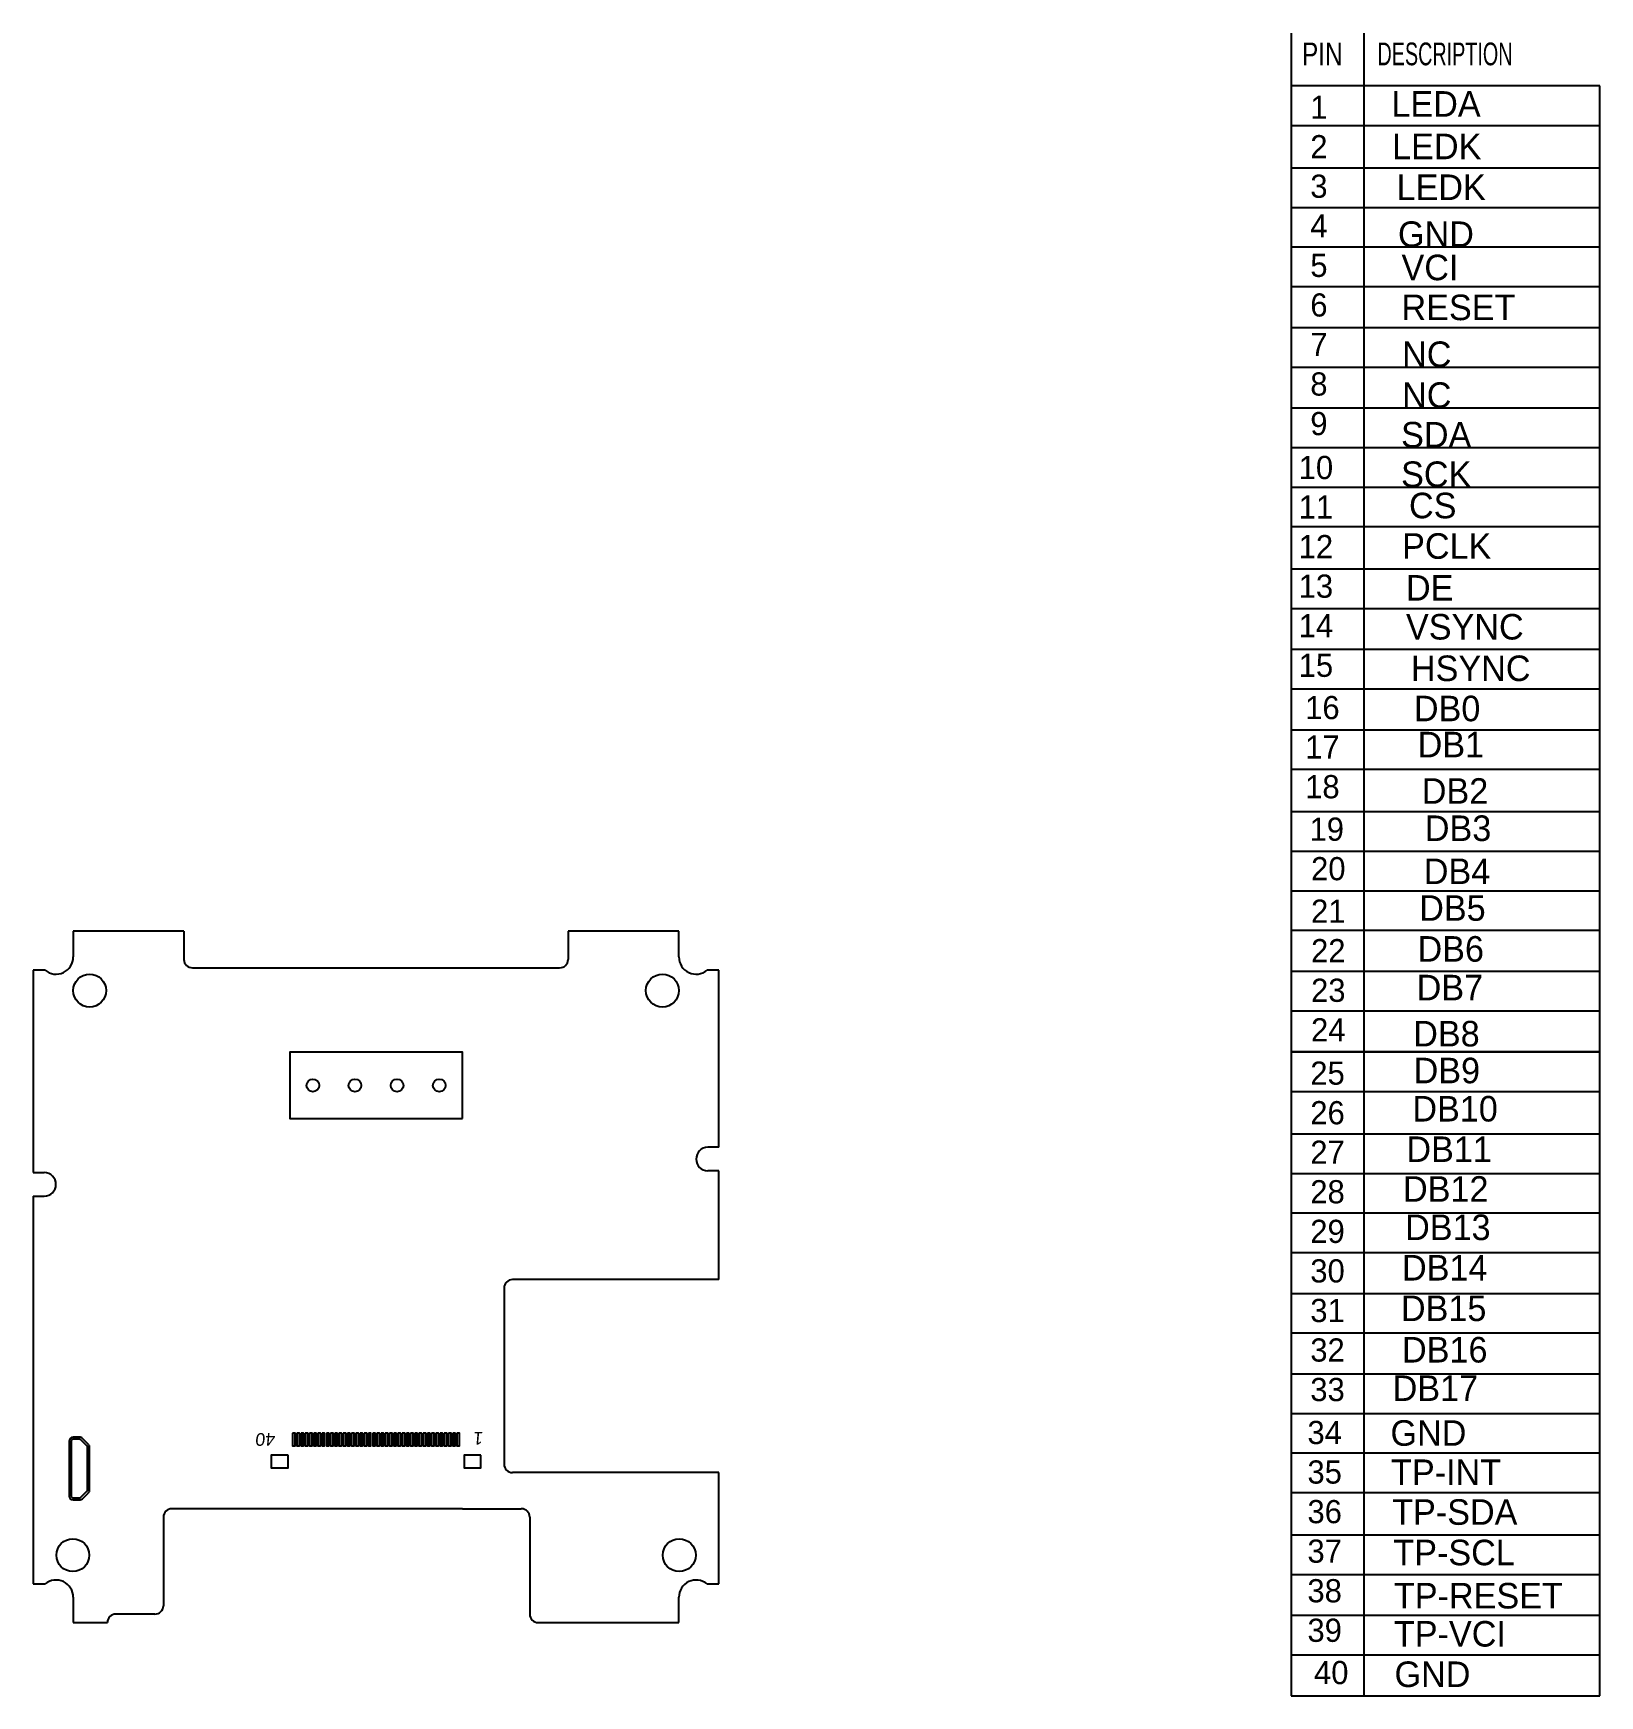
# Model space of a CAD drawing. Header units: millimetres. Extents: x 4 to 190, y 31 to 228.
import ezdxf

# ---------------------------------------------------------------- set-up
doc = ezdxf.new("R2010")
doc.units = ezdxf.units.MM
doc.header["$MEASUREMENT"] = 0
for name, color, linetype in [('02___PRT_ALL_AXES', 7, 'Continuous'), ('03___PRT_ALL_CURVES', 7, 'Continuous'), ('LCD', 4, 'Continuous'), ('标注', 3, 'Continuous')]:
    doc.layers.add(name, color=color, linetype=linetype)
doc.layers.add('FPC', color=30, linetype='Continuous', lineweight=0)
doc.styles.add('标准', font='arial.ttf', dxfattribs={"oblique": 5})

# ---------------------------------------------------------------- blocks, each defined once
blk = doc.blocks.new('*U2')
at = {"color": 2, "linetype": 'ByBlock'}
blk.add_lwpolyline([(0.15, -0.75), (0.15, 0.75), (-0.15, 0.75), (-0.15, -0.75)], close=True, dxfattribs=at)
blk = doc.blocks.new('*U3')
at = {"color": 0, "linetype": 'ByBlock', "lineweight": -2, "transparency": 16777216}
for p in [(0, 0), (0.5, 0), (1, 0), (1.5, 0), (2, 0), (2.5, 0), (3, 0), (3.5, 0), (4, 0), (4.5, 0), (5, 0), (5.5, 0), (6, 0), (6.5, 0), (7, 0), (7.5, 0), (8, 0), (8.5, 0), (9, 0), (9.5, 0), (10, 0), (10.5, 0), (11, 0), (11.5, 0), (12, 0), (12.5, 0), (13, 0), (13.5, 0), (14, 0), (14.5, 0), (15, 0), (15.5, 0), (16, 0), (16.5, 0), (17, 0), (17.5, 0), (18, 0), (18.5, 0), (19, 0), (19.5, 0)]:
    blk.add_blockref('*U2', p, dxfattribs=at)

msp = doc.modelspace()

# ---------------------------------------------------------------- linework, layer by layer
for p, q in [((153.31, 228.47), (153.31, 107.57)), ((161.95, 228.47), (161.95, 107.57)), ((189.95, 222.21), (153.31, 222.21)), ((189.95, 107.57), (153.31, 107.57)), ((153.31, 107.57), (153.31, 31.17)), ((189.95, 107.57), (153.31, 107.57)), ((161.95, 107.57), (161.95, 31.17))]:
    msp.add_line(p, q)
at = {"color": 7, "linetype": 'ByBlock', "true_color": 0xffffff}
msp.add_line((189.95, 31.17), (189.95, 222.21), dxfattribs=at)
at = {"color": 5, "linetype": 'Continuous'}
for p, q in [((8.71, 121.91), (8.71, 118.86)), ((21.86, 121.91), (8.71, 121.91)), ((21.86, 121.91), (21.86, 118.56)), ((67.46, 121.91), (67.46, 118.56)), ((80.61, 121.91), (67.46, 121.91)), ((80.61, 118.86), (80.61, 121.91)), ((3.96, 117.27), (3.96, 93.26)), ((5.36, 117.27), (3.96, 117.27)), ((22.86, 117.56), (66.46, 117.56)), ((85.36, 117.27), (83.96, 117.27)), ((85.36, 96.26), (85.36, 117.27)), ((85.36, 96.26), (84.06, 96.26)), ((3.96, 93.26), (5.26, 93.26)), ((85.36, 93.46), (84.06, 93.46)), ((85.36, 80.56), (85.36, 93.46)), ((3.96, 90.46), (3.96, 44.44)), ((3.96, 90.46), (5.26, 90.46)), ((59.86, 79.56), (59.86, 58.66)), ((85.36, 80.56), (60.86, 80.56)), ((8.21, 61.36), (8.21, 54.91)), ((8.46, 61.36), (8.46, 54.91)), ((9.45, 61.86), (8.71, 61.86)), ((9.45, 61.61), (8.71, 61.61)), ((10.34, 60.83), (9.63, 61.53)), ((10.51, 61), (9.81, 61.71)), ((10.41, 55.61), (10.41, 60.65)), ((10.66, 55.61), (10.66, 60.65)), ((85.36, 57.66), (60.86, 57.66)), ((85.36, 44.44), (85.36, 57.66)), ((9.63, 54.73), (10.34, 55.44)), ((9.81, 54.55), (10.51, 55.26)), ((8.71, 54.66), (9.45, 54.66)), ((8.71, 54.41), (9.45, 54.41)), ((54.91, 53.36), (20.41, 53.36)), ((54.91, 53.36), (61.91, 53.36)), ((19.41, 52.36), (19.41, 41.86)), ((62.91, 52.36), (62.91, 40.86)), ((3.96, 44.44), (5.36, 44.44)), ((83.96, 44.44), (85.36, 44.44)), ((8.71, 42.86), (8.71, 39.86)), ((80.61, 39.86), (80.61, 42.86)), ((8.71, 39.86), (12.76, 39.86)), ((18.41, 40.86), (13.76, 40.86)), ((63.91, 39.86), (80.61, 39.86))]:
    msp.add_line(p, q, dxfattribs=at)
for points in [[(153.31, 217.51), (189.95, 217.51)], [(153.31, 212.5), (189.95, 212.5)], [(153.31, 207.8), (189.95, 207.8)], [(153.31, 203.11), (189.95, 203.11)], [(153.31, 198.41), (189.95, 198.41)], [(153.31, 193.56), (189.95, 193.56)], [(153.31, 188.86), (189.95, 188.86)], [(153.31, 184.01), (189.95, 184.01)], [(153.31, 179.31), (189.95, 179.31)], [(153.31, 174.62), (189.95, 174.62)], [(153.31, 169.93), (189.95, 169.93)], [(153.31, 164.91), (189.95, 164.91)], [(153.31, 160.21), (189.95, 160.21)], [(153.31, 155.36), (189.95, 155.36)], [(153.31, 150.66), (189.95, 150.66)], [(153.31, 145.81), (189.95, 145.81)], [(153.31, 141.12), (189.95, 141.12)], [(153.31, 136.1), (189.95, 136.1)], [(153.31, 131.4), (189.95, 131.4)], [(153.31, 126.71), (189.95, 126.71)], [(153.31, 122.02), (189.95, 122.02)], [(153.31, 117.16), (189.95, 117.16)], [(153.31, 112.47), (189.95, 112.47)], [(153.31, 107.61), (189.95, 107.61)], [(153.31, 102.88), (189.95, 102.88)], [(153.31, 97.86), (189.95, 97.86)], [(153.31, 93.17), (189.95, 93.17)], [(153.31, 88.47), (189.95, 88.47)], [(153.31, 83.78), (189.95, 83.78)], [(153.31, 78.92), (189.95, 78.92)], [(153.31, 74.23), (189.95, 74.23)], [(153.31, 69.37), (189.95, 69.37)], [(153.31, 64.68), (189.95, 64.68)], [(153.31, 59.99), (189.95, 59.99)], [(153.31, 55.29), (189.95, 55.29)], [(153.31, 50.27), (189.95, 50.27)], [(153.31, 45.58), (189.95, 45.58)], [(153.31, 40.72), (189.95, 40.72)], [(153.31, 36.03), (189.95, 36.03)], [(153.31, 31.17), (189.95, 31.17)]]:
    msp.add_lwpolyline(points)
msp.add_lwpolyline([(54.91, 99.66), (54.91, 107.56), (34.41, 107.56), (34.41, 99.66)], close=True)
at = {"color": 2, "linetype": 'ByBlock'}
for points in [[(34.21, 59.73), (32.21, 59.73), (32.21, 58.23), (34.21, 58.23)], [(57.11, 59.73), (55.11, 59.73), (55.11, 58.23), (57.11, 58.23)]]:
    msp.add_lwpolyline(points, close=True, dxfattribs=at)
at = {"color": 5, "linetype": 'Continuous'}
msp.add_circle((78.66, 114.86), 1.95, dxfattribs=at)
for centre, radius, start, end in [((6.66, 118.86), 2.05, 230.6433, 0), ((22.86, 118.56), 1, 180, 270), ((66.46, 118.56), 1, 270, 0), ((82.66, 118.86), 2.05, 180, 309.3567), ((84.06, 94.86), 1.4, 90, 270), ((5.26, 91.86), 1.4, 270, 90), ((60.86, 79.56), 1, 90, 180), ((8.71, 61.36), 0.5, 90, 180), ((8.71, 61.36), 0.25, 90, 180), ((9.45, 61.36), 0.5, 45, 90), ((9.45, 61.36), 0.25, 45, 90), ((10.16, 60.65), 0.25, 0, 45), ((10.16, 60.65), 0.5, 0, 45), ((60.86, 58.66), 1, 180, 270), ((10.16, 55.61), 0.25, 315, 0), ((10.16, 55.61), 0.5, 315, 0), ((8.71, 54.91), 0.5, 180, 270), ((8.71, 54.91), 0.25, 180, 270), ((9.45, 54.91), 0.25, 270, 315), ((9.45, 54.91), 0.5, 270, 315), ((20.41, 52.36), 1, 90, 180), ((61.91, 52.36), 1, 0, 90), ((6.66, 42.86), 2.05, 0, 129.3567), ((82.66, 42.86), 2.05, 50.6433, 180), ((18.41, 41.86), 1, 270, 0), ((13.76, 39.86), 1, 90, 180), ((63.91, 40.86), 1, 180, 270)]:
    msp.add_arc(centre, radius, start, end, dxfattribs=at)
at = {"layer": '02___PRT_ALL_AXES', "color": 5, "linetype": 'Continuous'}
for centre in [(10.66, 114.86), (8.66, 47.86), (80.66, 47.86)]:
    msp.add_circle(centre, 1.95, dxfattribs=at)
at = {"layer": '03___PRT_ALL_CURVES', "color": 5, "linetype": 'Continuous'}
for p, q in [((8.71, 121.11), (8.71, 120.01)), ((80.61, 120.01), (80.61, 121.11)), ((4.93, 117.27), (4.41, 117.27)), ((84.91, 117.27), (84.4, 117.27)), ((4.41, 44.44), (4.93, 44.44)), ((84.4, 44.44), (84.91, 44.44)), ((8.71, 41.71), (8.71, 40.61)), ((80.61, 40.61), (80.61, 41.71))]:
    msp.add_line(p, q, dxfattribs=at)
at = {"layer": 'LCD', "color": 2}
for centre in [(37.16, 103.61), (42.16, 103.61), (47.16, 103.61), (52.16, 103.61)]:
    msp.add_circle(centre, 0.75, dxfattribs=at)

# ---------------------------------------------------------------- block references
at = {"color": 2, "linetype": 'ByBlock', "rotation": 180}
msp.add_blockref('*U3', (54.41, 61.58), dxfattribs=at)

# ---------------------------------------------------------------- texts
for s, height, width, p in [('PIN', 2.698, 0.8, (154.6, 224.67)), ('DESCRIPTION', 2.6981, 0.65, (163.56, 224.67))]:
    msp.add_text(s, height=height, dxfattribs=dict(width=width)).set_placement(p)
for s, height, p in [('1', 2.75, (155.58, 218.32)), ('2', 2.75, (155.58, 213.63)), ('3', 2.75, (155.58, 208.94)), ('4', 2.75, (155.58, 204.24)), ('5', 2.75, (155.58, 199.55)), ('6', 2.75, (155.58, 194.85)), ('7', 2.75, (155.58, 190.16)), ('8', 2.75, (155.58, 185.47)), ('9', 2.75, (155.58, 180.77)), ('10', 2.752, (154.2, 175.56)), ('11', 2.752, (154.2, 170.87)), ('12', 2.752, (154.2, 166.17)), ('13', 2.752, (154.2, 161.48)), ('14', 2.752, (154.2, 156.78)), ('15', 2.752, (154.2, 152.09)), ('16', 2.752, (154.97, 147.07)), ('17', 2.752, (154.97, 142.38)), ('18', 2.752, (154.97, 137.68)), ('19', 2.752, (155.49, 132.64)), ('20', 2.752, (155.67, 127.95)), ('21', 2.752, (155.67, 122.91)), ('22', 2.752, (155.67, 118.22)), ('23', 2.752, (155.67, 113.52)), ('24', 2.752, (155.67, 108.83)), ('25', 2.752, (155.58, 103.69)), ('26', 2.752, (155.58, 98.99)), ('27', 2.752, (155.58, 94.3)), ('28', 2.752, (155.58, 89.61)), ('29', 2.752, (155.58, 84.91)), ('30', 2.752, (155.58, 80.22)), ('31', 2.752, (155.58, 75.52)), ('32', 2.752, (155.58, 70.83)), ('33', 2.752, (155.58, 66.14)), ('34', 2.752, (155.24, 61.04)), ('35', 2.752, (155.24, 56.35)), ('36', 2.752, (155.24, 51.65)), ('37', 2.752, (155.24, 46.96)), ('38', 2.752, (155.24, 42.26)), ('39', 2.752, (155.24, 37.57)), ('40', 2.752, (156.02, 32.55))]:
    msp.add_text(s, height=height).set_placement(p)
at = {"layer": 'FPC', "color": 3}
for s, p in [('LEDK', (165.3, 213.52)), ('LEDK', (165.82, 208.68)), ('GND', (165.99, 203.11)), ('VCI', (166.41, 199.16)), ('RESET', (166.41, 194.42)), ('NC', (166.48, 188.86)), ('NC', (166.48, 184.01)), ('SDA', (166.36, 179.31)), ('SCK', (166.36, 174.62)), ('CS', (167.3, 170.91)), ('PCLK', (166.48, 166.1)), ('DE', (166.94, 161.14)), ('VSYNC', (166.94, 156.52)), ('HSYNC', (167.53, 151.59)), ('DB0', (167.88, 146.82)), ('DB1', (168.33, 142.54)), ('DB2', (168.82, 137.03)), ('DB3', (169.18, 132.61)), ('DB4', (169.06, 127.5)), ('DB5', (168.51, 123.14)), ('DB6', (168.31, 118.29)), ('DB7', (168.21, 113.7)), ('DB8', (167.8, 108.23)), ('DB9', (167.85, 103.86)), ('DB10', (167.7, 99.32)), ('DB11', (166.99, 94.52)), ('DB12', (166.59, 89.8)), ('DB13', (166.84, 85.25)), ('DB14', (166.47, 80.45)), ('DB15', (166.34, 75.64)), ('DB16', (166.47, 70.72)), ('DB17', (165.36, 66.16)), ('GND', (165.1, 60.84)), ('TP-INT', (165.17, 56.18)), ('TP-SDA', (165.3, 51.46)), ('TP-SCL', (165.44, 46.66)), ('TP-RESET', (165.51, 41.53)), ('TP-VCI', (165.51, 37.01)), ('GND', (165.58, 32.21))]:
    msp.add_text(s, height=3.033, dxfattribs=at).set_placement(p)
at = {"layer": 'FPC', "color": 3, "insert": (165.21, 221.6), "char_height": 3.033, "width": 0.5335, "attachment_point": 1}
msp.add_mtext('LEDA', dxfattribs=at)
at = {"layer": '标注', "color": 1, "char_height": 1.5, "width": 1.4005, "attachment_point": 1, "rotation": 180, "style": '标准'}
for s, insert in [('40', (32.74, 60.84)), ('1', (57.43, 60.96))]:
    msp.add_mtext(s, dxfattribs=dict(at, insert=insert))

doc.saveas('drawing.dxf')
